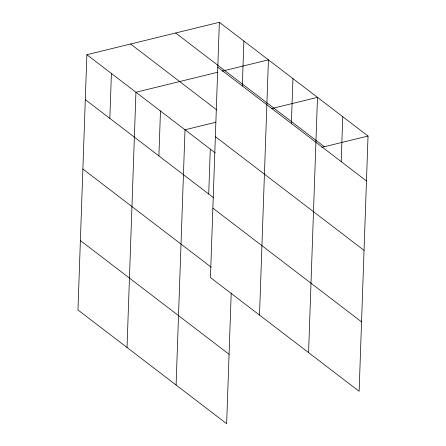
<?xml version="1.0" encoding="UTF-8"?>
<svg xmlns="http://www.w3.org/2000/svg" width="446" height="446" viewBox="0 0 446 446"><rect width="100%" height="100%" fill="white"/><g stroke="black" fill="none" stroke-linecap="round" stroke-linejoin="round"><path stroke-width="0.67" d="M219.354 22.3L210.44 277.551L359.13 391.293L368.039 136.041L219.354 22.3L86.87 54.707L77.961 309.959L226.646 423.7L231.212 293.083M109.839 118.385L111.405 73.479M127.026 347.495L135.941 92.244L217.977 72.174M158.904 155.922L160.471 111.009M176.092 385.026L185.006 129.78L215.948 122.21M208.717 194.021L210.283 149.115M242.317 85.978L243.884 41.065M259.505 315.082L268.42 59.836L222.013 71.187M291.383 123.509L292.955 78.602M308.576 352.619L317.485 97.367L271.753 108.556M341.196 161.614L342.762 116.701M321.633 147.392L368.039 136.041M175.635 32.993L324.326 146.734M217.782 67.207L366.473 180.948M130.589 44.015L216.734 109.906M215.357 136.621L364.048 250.362M86.87 54.707L215.228 152.894M85.303 99.62L213.662 197.807M212.859 208.137L361.55 321.878M82.878 169.028L211.237 267.221M80.38 240.55L229.071 354.286"/></g></svg>
